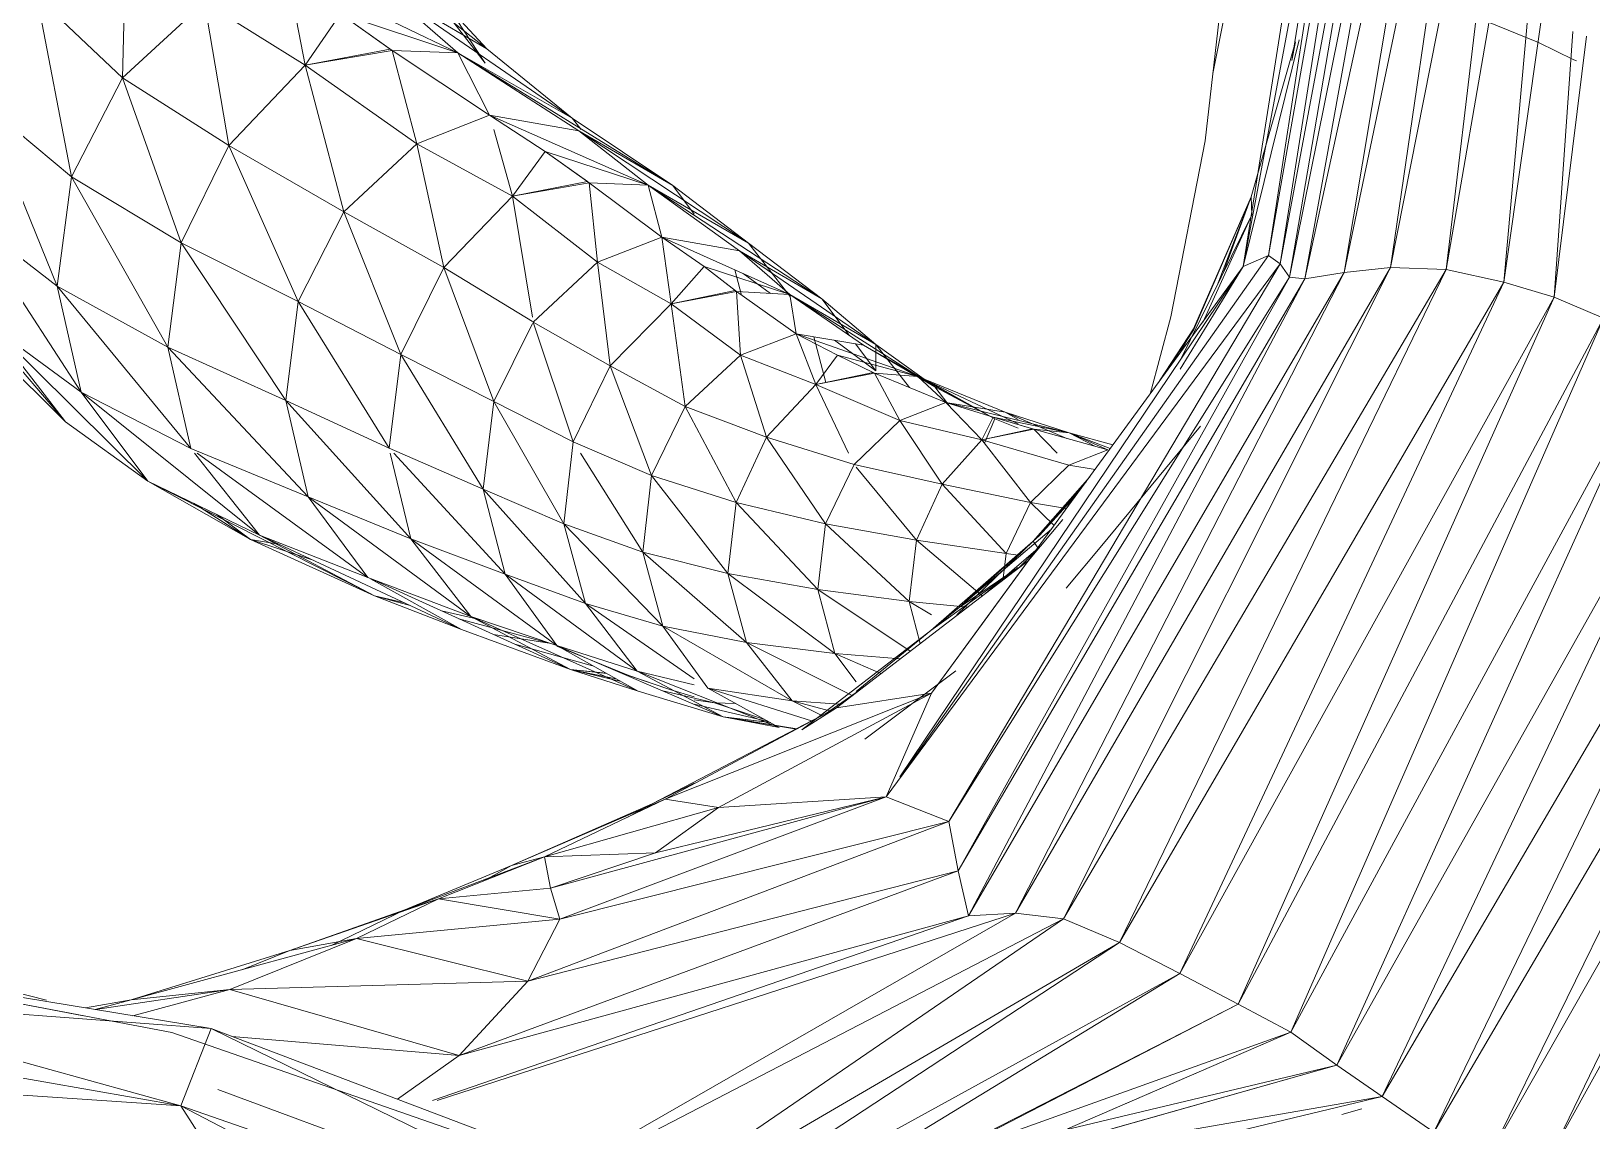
# Model space of a CAD drawing. Header units: millimetres. Extents: x -8591 to 7092, y -1621 to 14390.
# Drawn here: x -4361 to -4273, y 2575.3 to 2636.7 of the extents above; entities that cross this region are included whole.
import ezdxf

# ---------------------------------------------------------------- set-up
doc = ezdxf.new("R2010")
doc.units = ezdxf.units.MM
doc.layers.add('G-IMPT', color=8, linetype='Continuous', lineweight=9)
doc.layers.add('I-FURN', color=30, linetype='Continuous', lineweight=9)

# ---------------------------------------------------------------- blocks, each defined once
blk = doc.blocks.new('Artificial banana plant 1500mm - Family 4__C1-728657-Begane grond')
at = {"layer": 'G-IMPT'}
for p, q in [((126.702, 8.545), (120.062, -33.472)), ((126.702, 8.545), (120.062, -33.472)), ((120.062, -33.472), (124.66, -8.912)), ((120.062, -33.472), (124.66, -8.912)), ((125.149, -9.236), (121.482, -32.85)), ((125.149, -9.236), (121.482, -32.85)), ((122.812, -21.858), (124.592, -10.529)), ((122.812, -21.858), (124.592, -10.529)), ((121.482, -32.85), (125.385, -10.754)), ((121.482, -32.85), (125.385, -10.754)), ((122.152, -33.315), (125.631, -11.323)), ((122.152, -33.315), (125.631, -11.323)), ((122.152, -33.315), (126.161, -11.902)), ((122.152, -33.315), (126.161, -11.902)), ((122.682, -34.063), (126.478, -11.86)), ((122.682, -34.063), (126.478, -11.86)), ((66.482, -12.546), (77.432, -21.204)), ((66.482, -12.546), (77.432, -21.204)), ((122.682, -34.063), (126.912, -13.09)), ((122.682, -34.063), (126.912, -13.09)), ((57.132, -13.283), (56.892, -22.832)), ((57.132, -13.283), (56.892, -22.832)), ((123.532, -34.164), (127.273, -13.447)), ((123.532, -34.164), (127.273, -13.447)), ((123.532, -34.164), (127.988, -13.856)), ((123.532, -34.164), (127.988, -13.856)), ((125.762, -33.8), (128.784, -15.699)), ((125.762, -33.8), (128.784, -15.699)), ((73.152, -16.594), (77.342, -22.014)), ((73.152, -16.594), (77.342, -22.014)), ((73.152, -16.594), (77.432, -21.204)), ((73.152, -16.594), (77.432, -21.204)), ((117.912, -26.395), (119.072, -16.367)), ((128.372, -33.524), (130.893, -16.259)), ((128.372, -33.524), (130.893, -16.259)), ((66.162, -16.794), (67.192, -22.124)), ((66.162, -16.794), (67.192, -22.124)), ((66.162, -16.794), (75.792, -21.44)), ((66.162, -16.794), (75.792, -21.44)), ((74.312, -17.394), (77.342, -22.014)), ((125.762, -33.8), (129.235, -17.172)), ((125.762, -33.8), (129.235, -17.172)), ((133.422, -17.571), (131.502, -33.631)), ((133.422, -17.571), (131.502, -33.631)), ((52.062, -18.257), (54.022, -28.413)), ((52.062, -18.257), (54.022, -28.413)), ((52.062, -18.257), (56.892, -22.832)), ((52.062, -18.257), (56.892, -22.832)), ((71.622, -17.796), (77.432, -21.204)), ((71.622, -17.796), (77.432, -21.204)), ((71.622, -17.796), (75.792, -21.44)), ((71.622, -17.796), (75.792, -21.44)), ((71.622, -17.796), (82.242, -25.107)), ((71.622, -17.796), (82.242, -25.107)), ((128.372, -33.524), (131.464, -17.861)), ((128.372, -33.524), (131.464, -17.861)), ((131.502, -33.631), (134.279, -17.613)), ((131.502, -33.631), (134.279, -17.613)), ((56.892, -22.832), (61.522, -18.597)), ((56.892, -22.832), (61.522, -18.597)), ((61.522, -18.597), (62.892, -26.646)), ((61.522, -18.597), (62.892, -26.646)), ((61.522, -18.597), (67.192, -22.124)), ((61.522, -18.597), (67.192, -22.124)), ((67.192, -22.124), (69.192, -19.229)), ((67.192, -22.124), (69.192, -19.229)), ((69.192, -19.229), (75.792, -21.44)), ((69.192, -19.229), (75.792, -21.44)), ((69.192, -19.229), (72.102, -21.309)), ((69.192, -19.229), (72.102, -21.309)), ((69.192, -19.229), (71.982, -21.23)), ((69.192, -19.229), (71.982, -21.23)), ((119.082, -18.926), (118.351, -22.602)), ((131.482, -18.725), (136.712, -20.857)), ((131.482, -18.725), (136.712, -20.857)), ((136.145, -18.94), (134.752, -34.349)), ((136.145, -18.94), (134.752, -34.349)), ((134.752, -34.349), (136.916, -19.193)), ((134.752, -34.349), (136.916, -19.193)), ((137.592, -35.198), (138.642, -20.222)), ((137.592, -35.198), (138.642, -20.222)), ((123.222, -20.701), (120.062, -33.472)), ((123.222, -20.701), (120.062, -33.472)), ((123.012, -20.807), (120.522, -29.552)), ((123.012, -20.807), (120.522, -29.552)), ((122.812, -21.858), (123.012, -20.807)), ((122.812, -21.858), (123.012, -20.807)), ((136.712, -20.857), (138.702, -21.829)), ((136.712, -20.857), (138.702, -21.829)), ((137.592, -35.198), (139.408, -20.49)), ((137.592, -35.198), (139.408, -20.49)), ((67.192, -22.124), (71.982, -21.23)), ((67.192, -22.124), (71.982, -21.23)), ((67.192, -22.124), (72.102, -21.309)), ((67.192, -22.124), (72.102, -21.309)), ((72.102, -21.309), (71.982, -21.23)), ((72.102, -21.309), (71.982, -21.23)), ((75.792, -21.44), (72.102, -21.309)), ((75.792, -21.44), (72.102, -21.309)), ((73.482, -26.565), (72.102, -21.309)), ((73.482, -26.565), (72.102, -21.309)), ((72.102, -21.309), (77.592, -24.949)), ((72.102, -21.309), (77.592, -24.949)), ((75.792, -21.44), (82.242, -25.107)), ((75.792, -21.44), (82.242, -25.107)), ((75.792, -21.44), (77.592, -24.949)), ((75.792, -21.44), (77.592, -24.949)), ((75.792, -21.44), (82.612, -25.836)), ((75.792, -21.44), (82.612, -25.836)), ((75.792, -21.44), (87.912, -28.91)), ((75.792, -21.44), (87.912, -28.91)), ((77.432, -21.204), (82.242, -25.107)), ((77.432, -21.204), (82.242, -25.107)), ((138.842, -21.89), (138.702, -21.829)), ((54.022, -28.413), (56.892, -22.832)), ((54.022, -28.413), (56.892, -22.832)), ((56.892, -22.832), (60.202, -32.132)), ((56.892, -22.832), (60.202, -32.132)), ((56.892, -22.832), (62.892, -26.646)), ((56.892, -22.832), (62.892, -26.646)), ((62.892, -26.646), (67.192, -22.124)), ((62.892, -26.646), (67.192, -22.124)), ((67.192, -22.124), (69.372, -30.387)), ((67.192, -22.124), (69.372, -30.387)), ((67.192, -22.124), (73.482, -26.565)), ((67.192, -22.124), (73.482, -26.565)), ((49.012, -24.249), (53.222, -34.574)), ((49.012, -24.249), (53.222, -34.574)), ((49.012, -24.249), (54.022, -28.413)), ((49.012, -24.249), (54.022, -28.413)), ((73.482, -26.565), (77.592, -24.949)), ((73.482, -26.565), (77.592, -24.949)), ((80.712, -26.992), (77.592, -24.949)), ((80.712, -26.992), (77.592, -24.949)), ((77.592, -24.949), (82.612, -25.836)), ((77.592, -24.949), (82.612, -25.836)), ((77.592, -24.949), (86.532, -28.897)), ((77.592, -24.949), (86.532, -28.897)), ((82.242, -25.107), (87.912, -28.91)), ((82.242, -25.107), (87.912, -28.91)), ((82.242, -25.107), (82.755, -25.751)), ((82.242, -25.107), (82.755, -25.751)), ((77.819, -25.751), (78.882, -29.509)), ((77.819, -25.751), (78.882, -29.509)), ((82.612, -25.836), (87.912, -28.91)), ((82.612, -25.836), (87.912, -28.91)), ((82.612, -25.836), (86.532, -28.897)), ((82.612, -25.836), (86.532, -28.897)), ((82.612, -25.836), (92.182, -32.16)), ((82.612, -25.836), (92.182, -32.16)), ((60.202, -32.132), (62.892, -26.646)), ((60.202, -32.132), (62.892, -26.646)), ((62.892, -26.646), (66.802, -35.442)), ((62.892, -26.646), (66.802, -35.442)), ((62.892, -26.646), (69.372, -30.387)), ((62.892, -26.646), (69.372, -30.387)), ((69.372, -30.387), (73.482, -26.565)), ((69.372, -30.387), (73.482, -26.565)), ((73.482, -26.565), (75.002, -33.532)), ((73.482, -26.565), (75.002, -33.532)), ((73.482, -26.565), (78.882, -29.509)), ((73.482, -26.565), (78.882, -29.509)), ((80.712, -26.992), (78.882, -29.509)), ((80.712, -26.992), (78.882, -29.509)), ((83.192, -28.755), (80.712, -26.992)), ((83.102, -28.687), (80.712, -26.992)), ((83.192, -28.755), (80.712, -26.992)), ((80.712, -26.992), (83.102, -28.687)), ((83.192, -28.755), (80.712, -26.992)), ((80.712, -26.992), (83.102, -28.687)), ((80.712, -26.992), (86.532, -28.897)), ((80.712, -26.992), (86.532, -28.897)), ((117.912, -26.395), (115.992, -36.307)), ((53.222, -34.574), (54.022, -28.413)), ((53.222, -34.574), (54.022, -28.413)), ((54.022, -28.413), (59.452, -38.015)), ((54.022, -28.413), (59.452, -38.015)), ((54.022, -28.413), (60.202, -32.132)), ((54.022, -28.413), (60.202, -32.132)), ((83.098, -28.687), (78.882, -29.509)), ((83.098, -28.687), (78.882, -29.509)), ((83.192, -28.755), (78.882, -29.509)), ((83.192, -28.755), (78.882, -29.509)), ((83.192, -28.755), (83.102, -28.687)), ((83.192, -28.755), (86.532, -28.897)), ((83.192, -28.755), (86.532, -28.897)), ((83.192, -28.755), (83.662, -33.234)), ((83.192, -28.755), (83.662, -33.234)), ((83.192, -28.755), (87.302, -31.822)), ((83.192, -28.755), (87.302, -31.822)), ((86.532, -28.897), (92.182, -32.16)), ((86.532, -28.897), (92.182, -32.16)), ((86.532, -28.897), (87.302, -31.822)), ((86.532, -28.897), (87.302, -31.822)), ((86.532, -28.897), (91.672, -32.591)), ((86.532, -28.897), (91.672, -32.591)), ((86.532, -28.897), (96.312, -35.3)), ((86.532, -28.897), (96.312, -35.3)), ((87.912, -28.91), (92.182, -32.16)), ((87.912, -28.91), (92.182, -32.16)), ((87.912, -28.91), (89.125, -30.52)), ((87.912, -28.91), (89.125, -30.52)), ((75.002, -33.532), (78.882, -29.509)), ((75.002, -33.532), (78.882, -29.509)), ((78.882, -29.509), (79.999, -36.334)), ((78.882, -29.509), (79.999, -36.334)), ((78.882, -29.509), (83.662, -33.234)), ((78.882, -29.509), (83.662, -33.234)), ((120.522, -29.553), (117.262, -36.974)), ((120.522, -29.553), (117.262, -36.974)), ((120.522, -29.552), (117.282, -37.023)), ((120.522, -29.552), (117.282, -37.023)), ((120.522, -29.553), (117.282, -37.023)), ((120.522, -29.553), (117.282, -37.023)), ((120.522, -29.552), (118.59, -34.537)), ((120.522, -29.552), (118.59, -34.537)), ((118.957, -33.794), (120.522, -29.553)), ((118.957, -33.794), (120.522, -29.553)), ((120.522, -29.552), (120.552, -30.563)), ((120.522, -29.552), (120.552, -30.563)), ((48.132, -30.658), (54.572, -40.553)), ((48.132, -30.658), (54.572, -40.553)), ((48.132, -30.658), (53.222, -34.574)), ((48.132, -30.658), (53.222, -34.574)), ((66.802, -35.442), (69.372, -30.387)), ((66.802, -35.442), (69.372, -30.387)), ((69.372, -30.387), (72.592, -38.434)), ((69.372, -30.387), (72.592, -38.434)), ((69.372, -30.387), (75.002, -33.532)), ((69.372, -30.387), (75.002, -33.532)), ((120.552, -30.563), (116.505, -38.762)), ((120.552, -30.563), (116.505, -38.762)), ((120.552, -30.563), (117.782, -36.623)), ((120.552, -30.563), (117.782, -36.623)), ((59.452, -38.015), (60.202, -32.132)), ((59.452, -38.015), (60.202, -32.132)), ((60.202, -32.132), (66.102, -41.028)), ((60.202, -32.132), (66.102, -41.028)), ((60.202, -32.132), (66.802, -35.442)), ((60.202, -32.132), (66.802, -35.442)), ((83.662, -33.234), (87.302, -31.822)), ((83.662, -33.234), (87.302, -31.822)), ((89.692, -33.476), (87.302, -31.822)), ((89.692, -33.476), (87.302, -31.822)), ((87.302, -31.822), (91.672, -32.591)), ((87.302, -31.822), (91.672, -32.591)), ((87.302, -31.822), (87.832, -35.577)), ((87.302, -31.822), (87.832, -35.577)), ((87.302, -31.822), (94.502, -35.04)), ((87.302, -31.822), (94.502, -35.04)), ((92.182, -32.16), (96.312, -35.3)), ((92.182, -32.16), (96.312, -35.3)), ((92.182, -32.16), (94.522, -35.164)), ((92.182, -32.16), (94.522, -35.164)), ((45.552, -32.737), (53.692, -42.227)), ((45.552, -32.737), (53.692, -42.227)), ((80.042, -36.599), (83.662, -33.234)), ((80.042, -36.599), (83.662, -33.234)), ((83.662, -33.234), (84.382, -39.065)), ((83.662, -33.234), (84.382, -39.065)), ((83.662, -33.234), (87.832, -35.577)), ((83.662, -33.234), (87.832, -35.577)), ((91.672, -32.591), (96.312, -35.3)), ((91.672, -32.591), (96.312, -35.3)), ((91.672, -32.591), (94.502, -35.04)), ((91.672, -32.591), (94.502, -35.04)), ((91.672, -32.591), (99.362, -37.868)), ((91.672, -32.591), (99.362, -37.868)), ((99.942, -63.356), (122.152, -33.315)), ((99.942, -63.356), (122.152, -33.315)), ((100.74, -62.225), (121.482, -32.85)), ((100.74, -62.225), (121.482, -32.85)), ((103.482, -64.746), (122.152, -33.315)), ((103.482, -64.746), (122.152, -33.315)), ((120.062, -33.472), (121.482, -32.85)), ((120.062, -33.472), (121.482, -32.85)), ((121.482, -32.85), (122.152, -33.315)), ((121.482, -32.85), (122.152, -33.315)), ((122.152, -33.315), (122.682, -34.063)), ((122.152, -33.315), (122.682, -34.063)), ((72.592, -38.434), (75.002, -33.532)), ((72.592, -38.434), (75.002, -33.532)), ((75.002, -33.532), (77.822, -41.068)), ((75.002, -33.532), (77.822, -41.068)), ((75.002, -33.532), (79.999, -36.572)), ((75.002, -33.532), (79.999, -36.572)), ((89.692, -33.476), (87.832, -35.577)), ((89.692, -33.476), (87.832, -35.577)), ((91.502, -34.882), (89.692, -33.476)), ((91.432, -34.828), (89.692, -33.476)), ((91.502, -34.882), (89.692, -33.476)), ((89.692, -33.476), (91.432, -34.828)), ((91.502, -34.882), (89.692, -33.476)), ((89.692, -33.476), (91.432, -34.828)), ((89.692, -33.476), (94.502, -35.04)), ((89.692, -33.476), (94.502, -35.04)), ((91.406, -33.657), (91.788, -35.084)), ((91.406, -33.657), (91.788, -35.084)), ((91.884, -33.87), (93.415, -34.983)), ((91.884, -33.87), (93.415, -34.983)), ((120.062, -33.472), (100.703, -62.225)), ((120.062, -33.472), (100.703, -62.225)), ((102.502, -57.514), (120.062, -33.472)), ((102.502, -57.514), (120.062, -33.472)), ((103.482, -64.746), (122.682, -34.063)), ((103.482, -64.746), (122.682, -34.063)), ((104.002, -67.516), (122.682, -34.063)), ((104.002, -67.516), (122.682, -34.063)), ((104.002, -67.516), (123.532, -34.164)), ((104.002, -67.516), (123.532, -34.164)), ((104.582, -70.06), (125.762, -33.8)), ((104.582, -70.06), (125.762, -33.8)), ((104.582, -70.06), (123.532, -34.164)), ((104.582, -70.06), (123.532, -34.164)), ((107.222, -69.91), (128.372, -33.524)), ((107.222, -69.91), (128.372, -33.524)), ((107.222, -69.91), (125.762, -33.8)), ((107.222, -69.91), (125.762, -33.8)), ((128.372, -33.524), (109.932, -70.23)), ((128.372, -33.524), (109.932, -70.23)), ((109.932, -70.23), (131.502, -33.631)), ((109.932, -70.23), (131.502, -33.631)), ((131.502, -33.631), (113.092, -71.553)), ((131.502, -33.631), (113.092, -71.553)), ((116.505, -39.255), (120.062, -33.472)), ((116.505, -39.255), (120.062, -33.472)), ((122.682, -34.063), (123.532, -34.164)), ((122.682, -34.063), (123.532, -34.164)), ((123.532, -34.164), (125.762, -33.8)), ((123.532, -34.164), (125.762, -33.8)), ((125.762, -33.8), (128.372, -33.524)), ((125.762, -33.8), (128.372, -33.524)), ((128.372, -33.524), (131.502, -33.631)), ((128.372, -33.524), (131.502, -33.631)), ((131.502, -33.631), (134.752, -34.349)), ((131.502, -33.631), (134.752, -34.349)), ((54.572, -40.553), (53.222, -34.574)), ((54.572, -40.553), (53.222, -34.574)), ((53.222, -34.574), (60.742, -43.727)), ((53.222, -34.574), (60.742, -43.727)), ((53.222, -34.574), (59.452, -38.015)), ((53.222, -34.574), (59.452, -38.015)), ((91.432, -34.828), (87.832, -35.577)), ((91.432, -34.828), (87.832, -35.577)), ((91.502, -34.882), (87.832, -35.577)), ((91.502, -34.882), (87.832, -35.577)), ((91.502, -34.882), (94.502, -35.04)), ((91.502, -34.882), (94.502, -35.04)), ((91.502, -34.882), (91.722, -38.463)), ((91.502, -34.882), (91.722, -38.463)), ((91.502, -34.882), (94.862, -37.258)), ((91.502, -34.882), (94.862, -37.258)), ((94.502, -35.04), (99.362, -37.868)), ((94.502, -35.04), (99.362, -37.868)), ((94.502, -35.04), (94.862, -37.258)), ((94.502, -35.04), (94.862, -37.258)), ((94.502, -35.04), (98.662, -37.905)), ((94.502, -35.04), (98.662, -37.905)), ((94.502, -35.04), (102.692, -40.242)), ((94.502, -35.04), (102.692, -40.242)), ((113.092, -71.553), (134.752, -34.349)), ((113.092, -71.553), (134.752, -34.349)), ((116.502, -73.306), (134.752, -34.349)), ((116.502, -73.306), (134.752, -34.349)), ((134.752, -34.349), (137.592, -35.198)), ((134.752, -34.349), (137.592, -35.198)), ((66.102, -41.028), (66.802, -35.442)), ((66.102, -41.028), (66.802, -35.442)), ((66.802, -35.442), (71.922, -43.706)), ((66.802, -35.442), (71.922, -43.706)), ((66.802, -35.442), (72.592, -38.434)), ((66.802, -35.442), (72.592, -38.434)), ((84.382, -39.065), (87.832, -35.577)), ((84.382, -39.065), (87.832, -35.577)), ((87.832, -35.577), (88.612, -41.367)), ((87.832, -35.577), (88.612, -41.367)), ((87.832, -35.577), (91.722, -38.463)), ((87.832, -35.577), (91.722, -38.463)), ((96.312, -35.3), (99.362, -37.868)), ((96.312, -35.3), (99.362, -37.868)), ((96.312, -35.3), (97.853, -37.348)), ((96.312, -35.3), (97.853, -37.348)), ((116.502, -73.306), (137.592, -35.198)), ((116.502, -73.306), (137.592, -35.198)), ((119.772, -75.039), (137.592, -35.198)), ((119.772, -75.039), (137.592, -35.198)), ((137.592, -35.198), (140.382, -36.388)), ((137.592, -35.198), (140.382, -36.388)), ((53.692, -42.227), (49.552, -36.876)), ((53.692, -42.227), (49.552, -36.876)), ((49.552, -36.876), (58.322, -45.562)), ((49.552, -36.876), (58.322, -45.562)), ((49.552, -36.876), (54.572, -40.553)), ((49.552, -36.876), (54.572, -40.553)), ((77.822, -41.068), (79.999, -36.686)), ((77.822, -41.068), (79.999, -36.686)), ((80.042, -36.599), (82.302, -43.349)), ((80.042, -36.599), (82.302, -43.349)), ((80.042, -36.599), (84.382, -39.065)), ((80.042, -36.599), (84.382, -39.065)), ((115.992, -36.307), (114.813, -40.658)), ((119.772, -75.039), (140.382, -36.388)), ((119.772, -75.039), (140.382, -36.388)), ((122.752, -76.604), (140.382, -36.388)), ((122.752, -76.604), (140.382, -36.388)), ((91.722, -38.463), (94.862, -37.258)), ((91.722, -38.463), (94.862, -37.258)), ((97.192, -38.47), (94.862, -37.258)), ((97.192, -38.47), (94.862, -37.258)), ((94.862, -37.258), (98.662, -37.905)), ((94.862, -37.258), (98.662, -37.905)), ((94.862, -37.258), (95.982, -40.125)), ((94.862, -37.258), (95.982, -40.125)), ((94.862, -37.258), (101.722, -39.664)), ((94.862, -37.258), (101.722, -39.664)), ((95.862, -37.428), (96.548, -40.013)), ((95.862, -37.428), (96.548, -40.013)), ((97.027, -37.627), (99.362, -39.355)), ((97.027, -37.627), (99.362, -39.355)), ((117.262, -36.974), (115.353, -39.918)), ((117.262, -36.974), (115.353, -39.918)), ((115.634, -39.534), (117.282, -37.023)), ((115.634, -39.534), (117.282, -37.023)), ((116.505, -38.32), (117.262, -36.974)), ((116.505, -38.32), (117.262, -36.974)), ((117.282, -37.023), (116.505, -38.222)), ((117.282, -37.023), (116.505, -38.222)), ((49.572, -38.134), (53.692, -42.227)), ((49.572, -38.134), (53.692, -42.227)), ((60.742, -43.727), (59.452, -38.015)), ((60.742, -43.727), (59.452, -38.015)), ((59.452, -38.015), (67.362, -46.449)), ((59.452, -38.015), (67.362, -46.449)), ((59.452, -38.015), (66.102, -41.028)), ((59.452, -38.015), (66.102, -41.028)), ((71.922, -43.706), (72.592, -38.434)), ((71.922, -43.706), (72.592, -38.434)), ((72.592, -38.434), (77.232, -46.016)), ((72.592, -38.434), (77.232, -46.016)), ((72.592, -38.434), (77.822, -41.068)), ((72.592, -38.434), (77.822, -41.068)), ((88.612, -41.367), (91.722, -38.463)), ((88.612, -41.367), (91.722, -38.463)), ((91.722, -38.463), (93.202, -43.083)), ((91.722, -38.463), (93.202, -43.083)), ((91.722, -38.463), (95.982, -40.125)), ((91.722, -38.463), (95.982, -40.125)), ((97.192, -38.47), (95.982, -40.125)), ((97.192, -38.47), (95.982, -40.125)), ((99.282, -39.475), (97.192, -38.47)), ((99.202, -39.437), (97.192, -38.47)), ((99.282, -39.475), (97.192, -38.47)), ((97.192, -38.47), (99.202, -39.437)), ((99.282, -39.475), (97.192, -38.47)), ((97.192, -38.47), (99.202, -39.437)), ((97.192, -38.47), (101.722, -39.664)), ((97.192, -38.47), (101.722, -39.664)), ((98.215, -37.829), (99.362, -39.355)), ((98.215, -37.829), (99.362, -39.355)), ((98.662, -37.905), (102.692, -40.242)), ((98.662, -37.905), (102.692, -40.242)), ((98.662, -37.905), (106.062, -42.056)), ((98.662, -37.905), (106.062, -42.056)), ((98.662, -37.905), (101.722, -39.664)), ((98.662, -37.905), (101.722, -39.664)), ((99.362, -37.868), (102.692, -40.242)), ((99.362, -37.868), (102.692, -40.242)), ((99.362, -39.355), (99.362, -37.868)), ((99.362, -39.355), (99.362, -37.868)), ((99.362, -37.868), (101.253, -40.292)), ((99.362, -37.868), (101.253, -40.292)), ((122.752, -76.604), (143.572, -38.195)), ((122.752, -76.604), (143.572, -38.195)), ((125.342, -78.471), (143.572, -38.195)), ((125.342, -78.471), (143.572, -38.195)), ((82.302, -43.349), (84.382, -39.065)), ((82.302, -43.349), (84.382, -39.065)), ((84.382, -39.065), (86.712, -45.248)), ((84.382, -39.065), (86.712, -45.248)), ((84.382, -39.065), (88.612, -41.367)), ((84.382, -39.065), (88.612, -41.367)), ((99.202, -39.437), (95.982, -40.125)), ((99.202, -39.437), (95.982, -40.125)), ((99.282, -39.475), (95.982, -40.125)), ((99.282, -39.475), (95.982, -40.125)), ((99.282, -39.475), (101.722, -39.664)), ((99.282, -39.475), (101.722, -39.664)), ((99.282, -39.475), (100.702, -42.152)), ((99.282, -39.475), (100.702, -42.152)), ((99.282, -39.475), (103.302, -41.143)), ((99.282, -39.475), (103.302, -41.143)), ((93.202, -43.083), (95.982, -40.125)), ((93.202, -43.083), (95.982, -40.125)), ((95.982, -40.125), (97.827, -43.988)), ((95.982, -40.125), (97.827, -43.988)), ((95.982, -40.125), (100.702, -42.152)), ((95.982, -40.125), (100.702, -42.152)), ((101.722, -39.664), (106.062, -42.056)), ((101.722, -39.664), (106.062, -42.056)), ((101.722, -39.664), (106.642, -41.675)), ((101.722, -39.664), (106.642, -41.675)), ((101.722, -39.664), (103.302, -41.143)), ((101.722, -39.664), (103.302, -41.143)), ((101.722, -39.664), (107.378, -42.342)), ((101.722, -39.664), (107.378, -42.342)), ((102.692, -40.242), (103.611, -41.46)), ((102.692, -40.242), (103.611, -41.46)), ((102.692, -40.242), (106.062, -42.056)), ((102.692, -40.242), (106.062, -42.056)), ((125.342, -78.471), (147.002, -39.927)), ((125.342, -78.471), (147.002, -39.927)), ((127.902, -80.242), (147.002, -39.927)), ((127.902, -80.242), (147.002, -39.927)), ((58.322, -45.562), (54.572, -40.553)), ((58.322, -45.562), (54.572, -40.553)), ((54.572, -40.553), (64.622, -48.611)), ((54.572, -40.553), (64.622, -48.611)), ((54.572, -40.553), (60.742, -43.727)), ((54.572, -40.553), (60.742, -43.727)), ((67.362, -46.449), (66.102, -41.028)), ((67.362, -46.449), (66.102, -41.028)), ((66.102, -41.028), (73.152, -48.82)), ((66.102, -41.028), (73.152, -48.82)), ((66.102, -41.028), (71.922, -43.706)), ((66.102, -41.028), (71.922, -43.706)), ((77.232, -46.016), (77.822, -41.068)), ((77.232, -46.016), (77.822, -41.068)), ((77.822, -41.068), (81.782, -47.972)), ((77.822, -41.068), (81.782, -47.972)), ((77.822, -41.068), (82.302, -43.349)), ((77.822, -41.068), (82.302, -43.349)), ((100.702, -42.152), (103.302, -41.143)), ((100.702, -42.152), (103.302, -41.143)), ((103.302, -41.143), (106.642, -41.675)), ((103.302, -41.143), (106.642, -41.675)), ((103.302, -41.143), (105.342, -43.241)), ((103.302, -41.143), (105.342, -43.241)), ((103.302, -41.143), (105.972, -41.956)), ((103.302, -41.143), (105.972, -41.956)), ((103.302, -41.143), (110.252, -42.846)), ((103.302, -41.143), (110.252, -42.846)), ((86.712, -45.248), (88.612, -41.367)), ((86.712, -45.248), (88.612, -41.367)), ((88.612, -41.367), (91.482, -46.769)), ((88.612, -41.367), (91.482, -46.769)), ((88.612, -41.367), (93.202, -43.083)), ((88.612, -41.367), (93.202, -43.083)), ((98.132, -44.626), (100.702, -42.152)), ((98.132, -44.626), (100.702, -42.152)), ((100.702, -42.152), (103.092, -45.738)), ((100.702, -42.152), (103.092, -45.738)), ((100.702, -42.152), (105.342, -43.241)), ((100.702, -42.152), (105.342, -43.241)), ((105.342, -43.241), (105.972, -41.956)), ((105.342, -43.241), (105.972, -41.956)), ((105.491, -43.433), (106.062, -42.056)), ((105.491, -43.433), (106.062, -42.056)), ((105.972, -41.956), (108.272, -42.644)), ((105.972, -41.956), (108.182, -42.617)), ((105.972, -41.956), (110.252, -42.846)), ((105.972, -41.956), (110.252, -42.846)), ((106.062, -42.056), (107.378, -42.571)), ((106.062, -42.056), (107.378, -42.571)), ((106.642, -41.675), (110.252, -42.846)), ((106.642, -41.675), (110.252, -42.846)), ((106.642, -41.675), (107.378, -42.09)), ((106.642, -41.675), (107.378, -42.09)), ((106.642, -41.675), (110.122, -43.161)), ((106.642, -41.675), (110.122, -43.161)), ((127.902, -80.242), (150.492, -41.625)), ((127.902, -80.242), (150.492, -41.625)), ((130.802, -82.24), (150.492, -41.625)), ((130.802, -82.24), (150.492, -41.625)), ((53.692, -42.227), (58.322, -45.562)), ((53.692, -42.227), (58.322, -45.562)), ((91.482, -46.769), (93.202, -43.083)), ((91.482, -46.769), (93.202, -43.083)), ((93.202, -43.083), (96.522, -47.961)), ((93.202, -43.083), (96.522, -47.961)), ((93.202, -43.083), (98.132, -44.626)), ((93.202, -43.083), (98.132, -44.626)), ((105.342, -43.241), (108.182, -42.617)), ((105.342, -43.241), (108.182, -42.617)), ((105.342, -43.241), (108.272, -42.644)), ((105.342, -43.241), (108.272, -42.644)), ((108.272, -42.644), (108.182, -42.617)), ((110.252, -42.846), (108.272, -42.644)), ((110.252, -42.846), (108.272, -42.644)), ((109.586, -43.988), (108.272, -42.644)), ((109.586, -43.988), (108.272, -42.644)), ((108.272, -42.644), (112.432, -43.807)), ((108.272, -42.644), (112.432, -43.807)), ((110.252, -42.846), (112.719, -43.525)), ((110.252, -42.846), (112.719, -43.525)), ((110.252, -42.846), (111.694, -43.6)), ((110.252, -42.846), (111.694, -43.6)), ((110.252, -42.846), (112.432, -43.807)), ((110.252, -42.846), (112.432, -43.807)), ((110.252, -42.846), (112.572, -43.726)), ((110.252, -42.846), (112.572, -43.726)), ((117.662, -42.465), (112.092, -49.185)), ((117.662, -42.465), (112.092, -49.185)), ((130.802, -82.24), (153.822, -42.99)), ((130.802, -82.24), (153.822, -42.99)), ((134.122, -83.267), (153.822, -42.99)), ((134.122, -83.267), (153.822, -42.99)), ((60.742, -43.727), (67.362, -46.449)), ((60.742, -43.727), (67.362, -46.449)), ((71.922, -43.706), (77.232, -46.016)), ((71.922, -43.706), (77.232, -46.016)), ((81.782, -47.972), (82.302, -43.349)), ((81.782, -47.972), (82.302, -43.349)), ((82.302, -43.349), (86.712, -45.248)), ((82.302, -43.349), (86.712, -45.248)), ((103.092, -45.738), (105.342, -43.241)), ((103.092, -45.738), (105.342, -43.241)), ((105.342, -43.241), (108.082, -46.773)), ((105.342, -43.241), (108.082, -46.773)), ((105.342, -43.241), (110.242, -44.659)), ((105.342, -43.241), (110.242, -44.659)), ((110.242, -44.659), (112.432, -43.807)), ((110.242, -44.659), (112.432, -43.807)), ((134.122, -83.267), (156.672, -43.59)), ((134.122, -83.267), (156.672, -43.59)), ((137.582, -83.226), (156.672, -43.59)), ((137.582, -83.226), (156.672, -43.59)), ((64.622, -48.611), (60.95, -43.988)), ((64.622, -48.611), (60.95, -43.988)), ((61.102, -43.988), (70.732, -50.985)), ((61.102, -43.988), (70.732, -50.985)), ((73.152, -48.82), (71.99, -43.988)), ((73.152, -48.82), (71.99, -43.988)), ((72.182, -43.988), (78.462, -50.812)), ((72.182, -43.988), (78.462, -50.812)), ((82.706, -43.988), (86.222, -49.557)), ((82.706, -43.988), (86.222, -49.557)), ((96.522, -47.961), (98.132, -44.626)), ((96.522, -47.961), (98.132, -44.626)), ((98.132, -44.626), (103.092, -45.738)), ((98.132, -44.626), (103.092, -45.738)), ((98.252, -44.771), (101.652, -48.895)), ((98.252, -44.771), (101.652, -48.895)), ((108.082, -46.773), (110.242, -44.659)), ((108.082, -46.773), (110.242, -44.659)), ((110.242, -44.659), (111.713, -44.903)), ((110.242, -44.659), (111.713, -44.903)), ((137.582, -83.226), (159.232, -44.02)), ((137.582, -83.226), (159.232, -44.02)), ((64.112, -48.853), (58.322, -45.562)), ((64.112, -48.853), (58.322, -45.562)), ((58.322, -45.562), (71.092, -52.032)), ((58.322, -45.562), (71.092, -52.032)), ((58.322, -45.562), (64.622, -48.611)), ((58.322, -45.562), (64.622, -48.611)), ((86.222, -49.557), (86.712, -45.248)), ((86.222, -49.557), (86.712, -45.248)), ((86.712, -45.248), (91.022, -50.773)), ((86.712, -45.248), (91.022, -50.773)), ((86.712, -45.248), (91.482, -46.769)), ((86.712, -45.248), (91.482, -46.769)), ((101.652, -48.895), (103.092, -45.738)), ((101.652, -48.895), (103.092, -45.738)), ((103.092, -45.738), (106.712, -49.643)), ((103.092, -45.738), (106.712, -49.643)), ((103.092, -45.738), (108.082, -46.773)), ((103.092, -45.738), (108.082, -46.773)), ((111.413, -45.314), (108.232, -48.955)), ((111.413, -45.314), (108.232, -48.955)), ((108.232, -48.955), (111.207, -45.595)), ((108.232, -48.955), (111.207, -45.595)), ((70.732, -50.985), (67.362, -46.449)), ((70.732, -50.985), (67.362, -46.449)), ((67.362, -46.449), (76.522, -53.182)), ((67.362, -46.449), (76.522, -53.182)), ((67.362, -46.449), (73.152, -48.82)), ((67.362, -46.449), (73.152, -48.82)), ((78.462, -50.812), (77.232, -46.016)), ((78.462, -50.812), (77.232, -46.016)), ((77.232, -46.016), (83.002, -52.454)), ((77.232, -46.016), (83.002, -52.454)), ((77.232, -46.016), (81.782, -47.972)), ((77.232, -46.016), (81.782, -47.972)), ((111.071, -45.782), (108.582, -48.632)), ((111.071, -45.782), (108.582, -48.632)), ((108.582, -48.632), (110.669, -46.332)), ((108.582, -48.632), (110.669, -46.332)), ((60.894, -46.807), (64.112, -48.853)), ((60.894, -46.807), (64.112, -48.853)), ((62.219, -47.447), (64.112, -48.853)), ((62.219, -47.447), (64.112, -48.853)), ((91.022, -50.773), (91.482, -46.769)), ((91.022, -50.773), (91.482, -46.769)), ((91.482, -46.769), (96.092, -51.678)), ((91.482, -46.769), (96.092, -51.678)), ((91.482, -46.769), (96.522, -47.961)), ((91.482, -46.769), (96.522, -47.961)), ((106.712, -49.643), (108.082, -46.773)), ((106.712, -49.643), (108.082, -46.773)), ((108.082, -46.773), (109.401, -48.068)), ((108.082, -46.773), (109.401, -48.068)), ((108.082, -46.773), (110.107, -47.101)), ((108.082, -46.773), (110.107, -47.101)), ((83.002, -52.454), (81.782, -47.972)), ((83.002, -52.454), (81.782, -47.972)), ((81.782, -47.972), (87.362, -53.733)), ((81.782, -47.972), (87.362, -53.733)), ((81.782, -47.972), (86.222, -49.557)), ((81.782, -47.972), (86.222, -49.557)), ((96.092, -51.678), (96.522, -47.961)), ((96.092, -51.678), (96.522, -47.961)), ((96.522, -47.961), (101.242, -52.343)), ((96.522, -47.961), (101.242, -52.343)), ((96.522, -47.961), (101.652, -48.895)), ((96.522, -47.961), (101.652, -48.895)), ((104.062, -52.692), (109.252, -48.272)), ((104.062, -52.692), (109.252, -48.272)), ((107.972, -50.033), (109.902, -47.719)), ((107.972, -50.033), (109.902, -47.719)), ((64.112, -48.853), (71.092, -52.032)), ((64.112, -48.853), (71.092, -52.032)), ((65.69, -49.11), (64.112, -48.853)), ((65.69, -49.11), (64.112, -48.853)), ((64.112, -48.853), (67.596, -50)), ((64.112, -48.853), (67.596, -50)), ((71.092, -52.032), (64.622, -48.611)), ((71.092, -52.032), (64.622, -48.611)), ((64.622, -48.611), (76.002, -53.929)), ((64.622, -48.611), (76.002, -53.929)), ((64.622, -48.611), (70.732, -50.985)), ((64.622, -48.611), (70.732, -50.985)), ((76.522, -53.182), (73.152, -48.82)), ((76.522, -53.182), (73.152, -48.82)), ((73.152, -48.82), (81.372, -54.828)), ((73.152, -48.82), (81.372, -54.828)), ((73.152, -48.82), (78.462, -50.812)), ((73.152, -48.82), (78.462, -50.812)), ((101.242, -52.343), (101.652, -48.895)), ((101.242, -52.343), (101.652, -48.895)), ((101.652, -48.895), (105.36, -52.033)), ((101.652, -48.895), (105.36, -52.033)), ((101.652, -48.895), (106.712, -49.643)), ((101.652, -48.895), (106.712, -49.643)), ((108.232, -48.955), (102.452, -53.989)), ((108.232, -48.955), (102.452, -53.989)), ((103.932, -53.106), (108.232, -48.955)), ((103.932, -53.106), (108.232, -48.955)), ((108.582, -48.632), (104.062, -52.692)), ((108.582, -48.632), (104.062, -52.692)), ((108.232, -48.955), (104.062, -52.692)), ((108.232, -48.955), (104.062, -52.692)), ((108.232, -48.955), (108.582, -48.632)), ((108.232, -48.955), (108.582, -48.632)), ((108.512, -49.336), (108.232, -48.955)), ((108.512, -49.336), (108.232, -48.955)), ((110.082, -51.597), (112.092, -49.185)), ((87.362, -53.733), (86.222, -49.557)), ((87.362, -53.733), (86.222, -49.557)), ((86.222, -49.557), (92.062, -54.656)), ((86.222, -49.557), (92.062, -54.656)), ((86.222, -49.557), (91.022, -50.773)), ((86.222, -49.557), (91.022, -50.773)), ((97.142, -58.328), (107.972, -50.033)), ((97.142, -58.328), (107.972, -50.033)), ((107.972, -50.033), (102.502, -57.514)), ((108.512, -49.336), (105.539, -51.896)), ((108.512, -49.336), (105.539, -51.896)), ((106.543, -51.031), (106.712, -49.643)), ((106.543, -51.031), (106.712, -49.643)), ((106.712, -49.643), (107.378, -49.728)), ((106.712, -49.643), (107.378, -49.728)), ((108.512, -49.336), (107.378, -50.489)), ((108.512, -49.336), (107.378, -50.489)), ((70.732, -50.985), (76.522, -53.182)), ((70.732, -50.985), (76.522, -53.182)), ((81.372, -54.828), (78.462, -50.812)), ((81.372, -54.828), (78.462, -50.812)), ((78.462, -50.812), (85.902, -56.268)), ((78.462, -50.812), (85.902, -56.268)), ((78.462, -50.812), (83.002, -52.454)), ((78.462, -50.812), (83.002, -52.454)), ((92.062, -54.656), (91.022, -50.773)), ((92.062, -54.656), (91.022, -50.773)), ((91.022, -50.773), (97.052, -55.282)), ((91.022, -50.773), (97.052, -55.282)), ((91.022, -50.773), (96.092, -51.678)), ((91.022, -50.773), (96.092, -51.678)), ((102.452, -53.989), (107.378, -50.458)), ((102.452, -53.989), (107.378, -50.458)), ((104.062, -52.692), (107.378, -50.436)), ((104.062, -52.692), (107.378, -50.436)), ((70.872, -51.048), (82.142, -56.184)), ((70.872, -51.048), (82.142, -56.184)), ((76.002, -53.929), (70.872, -51.063)), ((76.002, -53.929), (70.872, -51.063)), ((97.052, -55.282), (96.092, -51.678)), ((97.052, -55.282), (96.092, -51.678)), ((96.092, -51.678), (101.302, -55.141)), ((96.092, -51.678), (101.302, -55.141)), ((96.092, -51.678), (101.242, -52.343)), ((96.092, -51.678), (101.242, -52.343)), ((71.092, -52.032), (76.002, -53.929)), ((71.092, -52.032), (76.002, -53.929)), ((71.092, -52.032), (73.106, -52.575)), ((71.092, -52.032), (73.106, -52.575)), ((71.092, -52.032), (72.717, -52.394)), ((71.092, -52.032), (72.717, -52.394)), ((85.902, -56.268), (83.002, -52.454)), ((85.902, -56.268), (83.002, -52.454)), ((83.002, -52.454), (89.125, -56.7)), ((83.002, -52.454), (89.125, -56.7)), ((83.002, -52.454), (87.362, -53.733)), ((83.002, -52.454), (87.362, -53.733)), ((101.865, -54.71), (101.242, -52.343)), ((101.865, -54.71), (101.242, -52.343)), ((101.242, -52.343), (102.488, -53.106)), ((101.242, -52.343), (102.488, -53.106)), ((101.242, -52.343), (104.53, -52.669)), ((101.242, -52.343), (104.53, -52.669)), ((102.452, -53.989), (104.062, -52.692)), ((102.452, -53.989), (104.062, -52.692)), ((74.884, -52.876), (77.026, -53.354)), ((74.884, -52.876), (77.026, -53.354)), ((75.847, -53.315), (80.942, -54.691)), ((75.847, -53.315), (80.942, -54.691)), ((82.142, -56.184), (76.522, -53.182)), ((82.142, -56.184), (76.522, -53.182)), ((76.522, -53.182), (85.972, -57.406)), ((76.522, -53.182), (85.972, -57.406)), ((76.522, -53.182), (81.372, -54.828)), ((76.522, -53.182), (81.372, -54.828)), ((105.724, -53.106), (102.502, -57.514)), ((76.002, -53.929), (82.142, -56.184)), ((76.002, -53.929), (82.142, -56.184)), ((80.942, -54.691), (77.803, -54.206)), ((80.942, -54.691), (77.803, -54.206)), ((89.882, -57.225), (87.362, -53.733)), ((89.882, -57.225), (87.362, -53.733)), ((87.362, -53.733), (94.642, -57.938)), ((87.362, -53.733), (94.642, -57.938)), ((87.362, -53.733), (92.062, -54.656)), ((87.362, -53.733), (92.062, -54.656)), ((95.192, -59.582), (102.452, -53.989)), ((96.089, -58.89), (102.452, -53.989)), ((102.452, -53.989), (98.252, -57.421)), ((102.452, -53.989), (98.252, -57.421)), ((83.397, -55.963), (79.008, -54.755)), ((83.397, -55.963), (79.008, -54.755)), ((85.972, -57.406), (81.372, -54.828)), ((85.972, -57.406), (81.372, -54.828)), ((81.372, -54.828), (90.762, -58.839)), ((81.372, -54.828), (90.762, -58.839)), ((81.372, -54.828), (85.902, -56.268)), ((81.372, -54.828), (85.902, -56.268)), ((85.432, -56.523), (81.372, -54.866)), ((85.432, -56.523), (81.372, -54.866)), ((94.642, -57.938), (92.062, -54.656)), ((94.642, -57.938), (92.062, -54.656)), ((92.062, -54.656), (98.017, -57.638)), ((92.062, -54.656), (98.017, -57.638)), ((92.062, -54.656), (97.052, -55.282)), ((92.062, -54.656), (97.052, -55.282)), ((98.252, -56.881), (97.052, -55.282)), ((98.252, -56.881), (97.052, -55.282)), ((97.052, -55.282), (99.644, -56.411)), ((97.052, -55.282), (99.644, -56.411)), ((97.052, -55.282), (100.735, -55.576)), ((97.052, -55.282), (100.735, -55.576)), ((82.142, -56.184), (85.972, -57.406)), ((82.142, -56.184), (85.972, -57.406)), ((84.711, -56.7), (82.142, -56.184)), ((84.711, -56.7), (82.142, -56.184)), ((84.195, -56.41), (82.142, -56.184)), ((84.195, -56.41), (82.142, -56.184)), ((84.162, -56.392), (82.142, -56.184)), ((84.162, -56.392), (82.142, -56.184)), ((82.142, -56.184), (84.936, -56.826)), ((82.142, -56.184), (84.936, -56.826)), ((90.762, -58.839), (85.902, -56.268)), ((90.762, -58.839), (85.902, -56.268)), ((85.902, -56.268), (93.902, -59.441)), ((85.902, -56.268), (93.902, -59.441)), ((85.902, -56.268), (89.125, -57.043)), ((85.902, -56.268), (89.125, -57.043)), ((98.742, -60.094), (103.87, -56.251)), ((87.742, -57.309), (85.432, -56.523)), ((87.742, -57.309), (85.432, -56.523)), ((87.742, -57.309), (85.432, -56.523)), ((87.742, -57.309), (85.522, -56.557)), ((87.742, -57.309), (85.522, -56.557)), ((87.742, -57.309), (85.522, -56.557)), ((85.972, -57.406), (90.762, -58.839)), ((85.972, -57.406), (90.762, -58.839)), ((87.346, -57.379), (90.262, -58.049)), ((87.346, -57.379), (90.262, -58.049)), ((87.492, -63.487), (102.502, -57.514)), ((87.492, -63.487), (102.502, -57.514)), ((87.742, -57.309), (89.125, -57.715)), ((87.742, -57.309), (89.125, -57.715)), ((90.262, -58.049), (89.125, -57.879)), ((90.262, -58.049), (89.125, -57.879)), ((93.902, -59.441), (89.882, -57.225)), ((93.902, -59.441), (89.882, -57.225)), ((89.882, -57.225), (95.74, -59.077)), ((89.882, -57.225), (95.74, -59.077)), ((89.882, -57.225), (94.642, -57.938)), ((89.882, -57.225), (94.642, -57.938)), ((90.262, -58.049), (91.467, -58.098)), ((90.262, -58.049), (91.467, -58.098)), ((90.262, -58.049), (93.084, -58.99)), ((90.262, -58.049), (93.084, -58.99)), ((102.502, -57.514), (90.492, -63.955)), ((102.502, -57.514), (90.492, -63.955)), ((96.312, -58.771), (94.642, -57.938)), ((96.312, -58.771), (94.642, -57.938)), ((94.642, -57.938), (96.744, -58.514)), ((94.642, -57.938), (96.744, -58.514)), ((94.642, -57.938), (97.297, -58.134)), ((94.642, -57.938), (97.297, -58.134)), ((98.252, -57.477), (96.572, -58.632)), ((98.252, -57.477), (96.572, -58.632)), ((97.142, -58.328), (102.502, -57.514)), ((97.142, -58.328), (102.502, -57.514)), ((102.502, -57.514), (99.942, -63.356)), ((102.502, -57.514), (99.942, -63.356)), ((86.752, -63.75), (97.142, -58.328)), ((86.752, -63.75), (97.142, -58.328)), ((97.142, -58.328), (87.492, -63.487)), ((97.142, -58.328), (87.492, -63.487)), ((89.125, -58.136), (93.281, -59.098)), ((89.125, -58.136), (93.281, -59.098)), ((90.762, -58.839), (94.911, -59.52)), ((90.762, -58.839), (94.911, -59.52)), ((90.762, -58.839), (94.88, -59.537)), ((90.762, -58.839), (94.88, -59.537)), ((90.762, -58.839), (93.902, -59.441)), ((90.762, -58.839), (93.902, -59.441)), ((93.388, -59.157), (90.762, -58.839)), ((93.388, -59.157), (90.762, -58.839)), ((90.762, -58.839), (93.415, -59.172)), ((90.762, -58.839), (93.415, -59.172)), ((95.192, -59.582), (97.142, -58.328)), ((95.192, -59.582), (97.142, -58.328)), ((89.125, -62.578), (86.752, -63.75)), ((89.125, -62.578), (86.752, -63.75)), ((78.832, -67.224), (87.492, -63.487)), ((78.832, -67.224), (87.492, -63.487)), ((86.752, -63.75), (78.832, -67.224)), ((86.752, -63.75), (78.832, -67.224)), ((87.492, -63.487), (80.682, -66.731)), ((87.492, -63.487), (80.682, -66.731)), ((80.682, -66.731), (90.492, -63.955)), ((80.682, -66.731), (90.492, -63.955)), ((81.022, -68.507), (99.942, -63.356)), ((81.022, -68.507), (99.942, -63.356)), ((81.542, -70.237), (99.942, -63.356)), ((81.542, -70.237), (99.942, -63.356)), ((86.752, -63.75), (85.378, -64.494)), ((86.752, -63.75), (85.378, -64.494)), ((86.932, -66.513), (99.942, -63.356)), ((86.932, -66.513), (99.942, -63.356)), ((90.492, -63.955), (86.932, -66.513)), ((90.492, -63.955), (86.932, -66.513)), ((87.492, -63.487), (90.492, -63.955)), ((87.492, -63.487), (90.492, -63.955)), ((90.492, -63.955), (99.942, -63.356)), ((90.492, -63.955), (99.942, -63.356)), ((99.942, -63.356), (103.482, -64.746)), ((99.942, -63.356), (103.482, -64.746)), ((79.752, -73.732), (103.482, -64.746)), ((79.752, -73.732), (103.482, -64.746)), ((81.542, -70.237), (103.482, -64.746)), ((81.542, -70.237), (103.482, -64.746)), ((103.482, -64.746), (104.002, -67.516)), ((103.482, -64.746), (104.002, -67.516)), ((72.802, -69.714), (80.682, -66.731)), ((72.802, -69.714), (80.682, -66.731)), ((80.682, -66.731), (74.702, -69.103)), ((80.682, -66.731), (74.702, -69.103)), ((78.832, -67.224), (80.682, -66.731)), ((78.832, -67.224), (80.682, -66.731)), ((80.682, -66.731), (86.932, -66.513)), ((80.682, -66.731), (86.932, -66.513)), ((80.682, -66.731), (81.022, -68.507)), ((80.682, -66.731), (81.022, -68.507)), ((86.932, -66.513), (81.022, -68.507)), ((86.932, -66.513), (81.022, -68.507)), ((78.832, -67.224), (72.802, -69.714)), ((78.832, -67.224), (72.802, -69.714)), ((75.882, -77.919), (104.002, -67.516)), ((75.882, -77.919), (104.002, -67.516)), ((78.832, -67.224), (77.298, -68.073)), ((78.832, -67.224), (77.298, -68.073)), ((79.752, -73.732), (104.002, -67.516)), ((79.752, -73.732), (104.002, -67.516)), ((104.002, -67.516), (104.582, -70.06)), ((104.002, -67.516), (104.582, -70.06)), ((74.702, -69.103), (81.022, -68.507)), ((74.702, -69.103), (81.022, -68.507)), ((81.022, -68.507), (81.542, -70.237)), ((81.022, -68.507), (81.542, -70.237)), ((66.332, -72.007), (74.702, -69.103)), ((66.332, -72.007), (74.702, -69.103)), ((74.702, -69.103), (70.082, -71.333)), ((74.702, -69.103), (70.082, -71.333)), ((72.802, -69.714), (74.702, -69.103)), ((72.802, -69.714), (74.702, -69.103)), ((74.702, -69.103), (81.542, -70.237)), ((74.702, -69.103), (81.542, -70.237)), ((72.802, -69.714), (66.332, -72.007)), ((72.802, -69.714), (66.332, -72.007)), ((72.802, -69.714), (68.659, -71.721)), ((72.802, -69.714), (68.659, -71.721)), ((70.082, -71.333), (81.542, -70.237)), ((70.082, -71.333), (81.542, -70.237)), ((74.37, -80.462), (104.582, -70.06)), ((74.37, -80.462), (104.582, -70.06)), ((74.626, -80.462), (107.222, -69.91)), ((74.626, -80.462), (107.222, -69.91)), ((75.882, -77.919), (104.582, -70.06)), ((75.882, -77.919), (104.582, -70.06)), ((81.542, -70.237), (79.752, -73.732)), ((81.542, -70.237), (79.752, -73.732)), ((107.222, -69.91), (82.795, -83.926)), ((107.222, -69.91), (82.795, -83.926)), ((83.233, -84.065), (109.932, -70.23)), ((83.233, -84.065), (109.932, -70.23)), ((109.932, -70.23), (87.664, -85.462)), ((109.932, -70.23), (87.664, -85.462)), ((104.582, -70.06), (107.222, -69.91)), ((104.582, -70.06), (107.222, -69.91)), ((107.222, -69.91), (109.932, -70.23)), ((107.222, -69.91), (109.932, -70.23)), ((109.932, -70.23), (113.092, -71.553)), ((109.932, -70.23), (113.092, -71.553)), ((37.252, -70.85), (52.619, -74.814)), ((37.252, -70.85), (52.619, -74.814)), ((57.392, -74.787), (70.082, -71.333)), ((57.392, -74.787), (70.082, -71.333)), ((66.332, -72.007), (57.392, -74.787)), ((66.332, -72.007), (57.392, -74.787)), ((70.082, -71.333), (62.942, -74.213)), ((70.082, -71.333), (62.942, -74.213)), ((66.332, -72.007), (63.681, -73.076)), ((66.332, -72.007), (63.681, -73.076)), ((66.332, -72.007), (70.082, -71.333)), ((66.332, -72.007), (70.082, -71.333)), ((70.082, -71.333), (79.752, -73.732)), ((70.082, -71.333), (79.752, -73.732)), ((89.125, -85.533), (113.092, -71.553)), ((89.125, -85.533), (113.092, -71.553)), ((90.516, -86.362), (113.092, -71.553)), ((90.516, -86.362), (113.092, -71.553)), ((113.092, -71.553), (116.502, -73.306)), ((113.092, -71.553), (116.502, -73.306)), ((37.552, -72.41), (54.703, -75.685)), ((37.552, -72.41), (59.682, -76.636)), ((37.552, -72.41), (61.892, -76.409)), ((37.552, -72.41), (61.892, -76.409)), ((62.942, -74.213), (79.752, -73.732)), ((62.942, -74.213), (79.752, -73.732)), ((79.752, -73.732), (75.882, -77.919)), ((79.752, -73.732), (75.882, -77.919)), ((93.12, -86.133), (116.502, -73.306)), ((93.12, -86.133), (116.502, -73.306)), ((96.882, -85.239), (116.502, -73.306)), ((96.882, -85.239), (116.502, -73.306)), ((116.502, -73.306), (119.772, -75.039)), ((116.502, -73.306), (119.772, -75.039)), ((37.962, -74.619), (61.892, -76.409)), ((37.962, -74.619), (61.892, -76.409)), ((37.962, -74.619), (60.192, -80.76)), ((37.962, -74.619), (60.192, -80.76)), ((55.38, -75.339), (62.942, -74.213)), ((55.38, -75.339), (62.942, -74.213)), ((57.392, -74.787), (62.942, -74.213)), ((57.392, -74.787), (62.942, -74.213)), ((62.942, -74.213), (57.484, -75.684)), ((62.942, -74.213), (57.484, -75.684)), ((62.942, -74.213), (75.882, -77.919)), ((62.942, -74.213), (75.882, -77.919)), ((57.392, -74.787), (54.805, -75.244)), ((57.392, -74.787), (54.805, -75.244)), ((57.392, -74.787), (55.366, -75.336)), ((57.392, -74.787), (55.366, -75.336)), ((102.516, -83.861), (119.772, -75.039)), ((102.516, -83.861), (119.772, -75.039)), ((102.968, -83.699), (119.772, -75.039)), ((102.968, -83.699), (119.772, -75.039)), ((119.772, -75.039), (122.752, -76.604)), ((119.772, -75.039), (122.752, -76.604)), ((61.892, -76.409), (60.192, -80.76)), ((61.892, -76.409), (60.192, -80.76)), ((61.892, -76.409), (93.662, -88.435)), ((61.892, -76.409), (93.662, -88.435)), ((61.892, -76.409), (96.902, -93.493)), ((61.892, -76.409), (96.902, -93.493)), ((36.422, -76.591), (60.192, -80.76)), ((36.422, -76.591), (60.192, -80.76)), ((59.682, -76.636), (93.662, -88.435)), ((59.682, -76.636), (93.662, -88.435)), ((63.055, -76.849), (75.882, -77.919)), ((63.055, -76.849), (75.882, -77.919)), ((102.205, -83.973), (122.752, -76.604)), ((102.205, -83.973), (122.752, -76.604)), ((110.163, -82.058), (122.752, -76.604)), ((112.416, -81.082), (122.752, -76.604)), ((122.752, -76.604), (125.342, -78.471)), ((122.752, -76.604), (125.342, -78.471)), ((75.882, -77.919), (72.405, -80.388)), ((75.882, -77.919), (72.405, -80.388)), ((91.222, -86.585), (125.342, -78.471)), ((91.222, -86.585), (125.342, -78.471)), ((102.086, -85.037), (125.342, -78.471)), ((112.719, -82.035), (125.342, -78.471)), ((125.342, -78.471), (127.902, -80.242)), ((125.342, -78.471), (127.902, -80.242)), ((37.982, -79.268), (60.192, -80.76)), ((37.982, -79.268), (60.192, -80.76)), ((62.272, -79.844), (94.062, -91.603)), ((60.192, -80.76), (66.372, -90.391)), ((60.192, -80.76), (66.372, -90.391)), ((60.192, -80.76), (96.902, -93.493)), ((60.192, -80.76), (96.902, -93.493)), ((60.192, -80.76), (100.352, -101.656)), ((60.192, -80.76), (100.352, -101.656)), ((91.222, -86.585), (127.902, -80.242)), ((91.222, -86.585), (127.902, -80.242)), ((93.662, -88.435), (127.902, -80.242)), ((93.662, -88.435), (127.902, -80.242)), ((127.902, -80.242), (130.802, -82.24)), ((127.902, -80.242), (130.802, -82.24)), ((125.631, -81.256), (126.752, -80.93))]:
    blk.add_line(p, q, dxfattribs=at)
blk = doc.blocks.new('Artificial banana plant 1500mm - Family 4__C2-728658-Begane grond')
blk.add_blockref('Artificial banana plant 1500mm - Family 4__C1-728657-Begane grond', (0, 0))
blk = doc.blocks.new('Artificial banana plant 1500mm - Family 4-728656-Begane grond')
blk.add_blockref('Artificial banana plant 1500mm - Family 4__C2-728658-Begane grond', (0, 0))
blk = doc.blocks.new('Artificial banana plant 1500mm - Ny märkning-728662-Begane grond')
blk.add_blockref('Artificial banana plant 1500mm - Family 4-728656-Begane grond', (0, 0))

msp = doc.modelspace()

# ---------------------------------------------------------------- block references
at = {"layer": 'I-FURN'}
msp.add_blockref('Artificial banana plant 1500mm - Ny märkning-728662-Begane grond', (-4412.758, 2656.875), dxfattribs=at)

doc.saveas('drawing.dxf')
